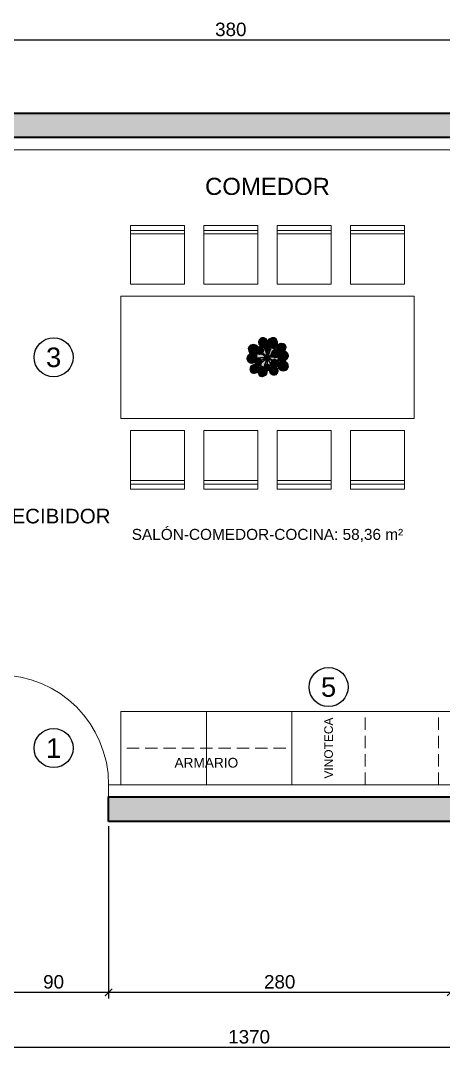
# Model space of a CAD drawing. Header units: centimetres. Extents: x -76 to 1855, y -664 to 656.
# Drawn here: x 498 to 844, y -190 to 656 of the extents above; entities that cross this region are included whole.
import ezdxf
from ezdxf.enums import TextEntityAlignment as Align

# ---------------------------------------------------------------- set-up
doc = ezdxf.new("R2010")
doc.units = ezdxf.units.CM
doc.linetypes.add('OCULTA', pattern=[15, 10, -5])
for name, color, linetype, lineweight in [('A-CARPINTERIA', 4, 'Continuous', 18), ('A-COCINA', 40, 'Continuous', 13), ('A-COTAS', 3, 'Continuous', 13), ('A-MEJORAS', 1, 'Continuous', 25), ('A-MOBILIARIO', 40, 'Continuous', 13), ('A-MURO-BLOQUE', 2, 'Continuous', 35), ('A-MURO-TRASDOSADO', 8, 'Continuous', 18), ('A-TEXTO', 7, 'Continuous', 18)]:
    doc.layers.add(name, color=color, linetype=linetype, lineweight=lineweight)
doc.layers.add('A-POCHE', color=252, linetype='Continuous')
for name, color, linetype, lineweight, true_color in [('VEG-HOJAS', 117, 'Continuous', 18, 0x2e5e38), ('VEG-MACETA', 25, 'Continuous', 25, 0x745440), ('VEG-NERVIOS', 115, 'Continuous', 9, 0x528c5c)]:
    doc.layers.add(name, color=color, linetype=linetype, lineweight=lineweight, true_color=true_color)
doc.layers.add('VEG-RELLENO', color=253, linetype='Continuous', true_color=0x96c896)
doc.styles.add('A-TEXTO', font='arial.ttf')
doc.dimstyles.new('COTAS', dxfattribs={"dimtxt": 11, "dimasz": 6, "dimexe": 5, "dimexo": 4, "dimgap": 3, "dimtad": 1, "dimdec": 0, "dimtxsty": 'A-TEXTO', "dimblk": 'ARCHTICK', "dimcen": 2.5, "dimclrd": 3, "dimclre": 3, "dimclrt": 7, "dimazin": 3, "dimtfac": 1, "dimtmove": 0, "dimatfit": 3})

# ---------------------------------------------------------------- blocks, each defined once
blk = doc.blocks.new('VEG_Pilea_PLANTA')
at = {"layer": 'VEG-RELLENO', "true_color": 0x77a85e}
h = blk.add_hatch(color=73, dxfattribs=at)
h.dxf.hatch_style = 1
h.paths.add_polyline_path([(-14.33, 3.41), (-14.81, 3.98), (-15.19, 4.62), (-15.45, 5.31), (-15.66, 6.44), (-15.66, 7.21), (-15.54, 7.97), (-15.26, 8.66), (-14.82, 9.25), (-14.23, 9.74), (-13.21, 10.29), (-12.13, 10.61), (-11.39, 10.68), (-10.29, 10.55), (-9.59, 10.3), (-8.95, 9.93), (-8.37, 9.46), (-7.9, 8.9), (-7.68, 8.56), (-8.4, 8.21), (-8.83, 7.84), (-9, 7.62), (-9.35, 6.84), (-9.47, 6.27), (-9.5, 5.69), (-9.41, 4.84), (-9.23, 4.31), (-8.96, 3.82), (-8.52, 3.28), (-9.2, 2.78), (-9.87, 2.46), (-10.27, 2.34), (-10.92, 2.73), (-11.92, 3.06), (-12.98, 3.12), (-13.8, 2.97)])
h.paths.add_polyline_path([(-10.5, 5.84), (-10.45, 5.65), (-10.28, 5.56), (-10.09, 5.61), (-9.99, 5.78), (-10.04, 5.97), (-10.21, 6.06), (-10.4, 6.01)], flags=0)
at = {"layer": 'VEG-RELLENO', "true_color": 0xe9e7e3}
h = blk.add_hatch(color=7, dxfattribs=at)
h.dxf.hatch_style = 1
h.paths.add_polyline_path([(10.38, -2.6), (9.83, -4.22), (9.34, -4.86), (9.02, -4.68), (8.98, -4.18), (8.81, -3.54), (9.18, -2.46), (9.34, -1.74), (9.8, -2.19)])
h.paths.add_polyline_path([(8.72, -6.19), (8.89, -5.78), (9, -5.24), (9.1, -5.29), (8.82, -6.05)])
h.paths.add_polyline_path([(8.3, -6.74), (7.16, -7.94), (6.38, -7.54), (6.96, -7.43), (7.47, -7.26), (7.95, -7.01)])
h.paths.add_polyline_path([(1.5, -10.59), (1.15, -10.63), (1.53, -10.35)])
h.paths.add_polyline_path([(-6.09, -8.79), (-7.46, -7.67), (-7.72, -7.28), (-7, -6.62), (-6.84, -6.59), (-5.78, -7.54), (-4.7, -8.25), (-5.42, -8.45)])
h.paths.add_polyline_path([(-8.49, -6.52), (-8.19, -6.6), (-7.79, -6.66), (-8.06, -6.9)])
h.paths.add_polyline_path([(-6.1, 8.79), (-5.57, 9.13), (-4.79, 8.75), (-4.06, 8.59), (-4.59, 8.31), (-5.36, 8.66)])
h.paths.add_polyline_path([(-0.17, 10.69), (0.26, 10.69), (0.31, 10.54), (-0.28, 10.48)])
h.paths.add_polyline_path([(6.46, 8.53), (7.73, 7.4), (7.91, 6.58), (8.22, 5.92), (8, 5.77), (7.33, 6.04), (6.26, 7.14), (5.17, 7.97), (5.98, 8.25)])
h.paths.add_polyline_path([(9.73, 4.44), (9.54, 4.26), (9.22, 4.81), (9.69, 4.52)])
h.paths.add_polyline_path([(-9.05, 2.88), (-9.18, 2.46), (-9.39, 1.43), (-9.77, 1.9), (-10.27, 2.34), (-9.53, 2.61)])
at = {"layer": 'VEG-RELLENO', "true_color": 0x8abe70}
h = blk.add_hatch(color=63, dxfattribs=at)
h.dxf.hatch_style = 1
h.paths.add_polyline_path([(-8.4, 8.21), (-7.89, 8.48), (-7.33, 8.67), (-6.48, 8.79), (-5.91, 8.77), (-5.1, 8.57), (-4.6, 8.32), (-4.15, 7.98), (-3.76, 7.58), (-3.46, 7.11), (-3.16, 6.33), (-3.08, 5.77), (-3.09, 5.21), (-3.3, 4.4), (-3.55, 3.9), (-3.88, 3.45), (-4.29, 3.07), (-5.01, 2.64), (-5.54, 2.46), (-6.09, 2.38), (-6.65, 2.39), (-7.47, 2.6), (-7.97, 2.85), (-8.41, 3.18), (-8.8, 3.59), (-9.11, 4.06), (-9.33, 4.57), (-9.46, 5.12), (-9.5, 5.97), (-9.35, 6.84), (-9.14, 7.38), (-8.83, 7.84)])
h.paths.add_polyline_path([(-5.74, 5.01), (-5.74, 4.86), (-5.62, 4.76), (-5.48, 4.77), (-5.38, 4.88), (-5.39, 5.03), (-5.5, 5.12), (-5.65, 5.12)], flags=0)
at = {"layer": 'VEG-RELLENO', "true_color": 0xf8f6f2}
h = blk.add_hatch(color=7, dxfattribs=at)
h.dxf.hatch_style = 1
h.paths.add_polyline_path([(9.34, -1.74), (9.18, -2.46), (8.81, -3.54), (8.53, -2.96), (8.29, -2.64), (8.53, -1.7), (8.66, -0.74), (9.03, -1.36)])
h.paths.add_polyline_path([(-4.75, -8.23), (-5.78, -7.54), (-6.84, -6.59), (-6.04, -6.26), (-4.83, -7.23), (-3.85, -7.8), (-3.01, -8.16), (-3.07, -8.32), (-3.8, -8.2)])
h.paths.add_polyline_path([(-9.39, 1.43), (-9.05, 2.88), (-8.52, 3.28), (-8.17, 2.99), (-8.4, 2.25), (-8.63, 1.14), (-8.69, -0.21), (-8.98, 0.74)])
h.paths.add_polyline_path([(-4.59, 8.31), (-4.06, 8.59), (-3.49, 8.55), (-2.76, 8.64), (-2.66, 8.28), (-3.92, 7.76)])
h.paths.add_polyline_path([(5.17, 7.97), (6.26, 7.14), (7.33, 6.04), (6.64, 6.18), (6.12, 6.18), (5.3, 6.9), (4.83, 7.23), (3.68, 7.88), (4.6, 7.86)])
at = {"layer": 'VEG-RELLENO', "true_color": 0x7bad61}
h = blk.add_hatch(color=73, dxfattribs=at)
h.dxf.hatch_style = 1
h.paths.add_polyline_path([(-2.84, 8.62), (-3.49, 8.55), (-4.15, 8.6), (-5.09, 8.87), (-5.67, 9.19), (-6.18, 9.6), (-6.62, 10.1), (-6.96, 10.66), (-7.19, 11.28), (-7.32, 11.92), (-7.33, 12.58), (-7.23, 13.23), (-6.88, 14.16), (-6.31, 15), (-5.83, 15.5), (-5.29, 15.91), (-4.68, 16.17), (-4.03, 16.27), (-3.35, 16.22), (-2.68, 16.05), (-1.75, 15.64), (-0.95, 15.05), (-0.52, 14.55), (-0.18, 13.99), (0.06, 13.38), (0.19, 12.73), (0.2, 12.07), (0.1, 11.42), (-0.26, 10.5), (-0.91, 10.22), (-1.52, 9.8), (-2.01, 9.27), (-2.3, 8.77)])
h.paths.add_polyline_path([(-3.39, 11.42), (-3.48, 11.26), (-3.43, 11.1), (-3.28, 11.01), (-3.11, 11.06), (-3.03, 11.21), (-3.07, 11.38), (-3.23, 11.46)], flags=0)
at = {"layer": 'VEG-RELLENO', "true_color": 0x78965e}
h = blk.add_hatch(color=73, dxfattribs=at)
h.dxf.hatch_style = 1
h.paths.add_polyline_path([(-3.23, 11.46), (-3.07, 11.38), (-3.03, 11.21), (-3.11, 11.06), (-3.28, 11.01), (-3.43, 11.1), (-3.48, 11.26), (-3.39, 11.42)])
at = {"layer": 'VEG-RELLENO', "true_color": 0x96bc76}
h = blk.add_hatch(color=63, dxfattribs=at)
h.dxf.hatch_style = 1
h.paths.add_polyline_path([(-0.21, 1.63), (-0.22, 1.21), (-0.64, 1.32), (-2.01, 6.04), (-1.62, 5.61), (-1.29, 5.37)])
h.paths.add_polyline_path([(-2.76, 8.64), (-2.3, 8.77), (-2.43, 8.42), (-2.53, 7.86)])
at = {"layer": 'VEG-RELLENO', "true_color": 0x8dbf73}
h = blk.add_hatch(color=63, dxfattribs=at)
h.dxf.hatch_style = 1
h.paths.add_polyline_path([(0.72, 10.47), (1.18, 10.29), (1.6, 10.03), (2.15, 9.54), (2.45, 9.17), (2.76, 8.53), (2.87, 8.07), (2.9, 7.59), (2.85, 7.12), (2.72, 6.66), (2.51, 6.24), (2.06, 5.68), (1.69, 5.39), (1.27, 5.16), (0.82, 5.01), (0.12, 4.93), (-0.36, 4.99), (-0.81, 5.12), (-1.43, 5.46), (-1.79, 5.78), (-2.09, 6.15), (-2.32, 6.56), (-2.51, 7.25), (-2.54, 7.72), (-2.49, 8.19), (-2.36, 8.65), (-2.15, 9.07), (-1.86, 9.46), (-1.33, 9.95), (-0.69, 10.33), (-0.23, 10.49), (0.25, 10.54)])
h.paths.add_polyline_path([(0.1, 6.99), (0.01, 6.91), (0.01, 6.78), (0.1, 6.69), (0.22, 6.69), (0.31, 6.77), (0.31, 6.9), (0.23, 6.99)], flags=0)
at = {"layer": 'VEG-RELLENO', "true_color": 0x78a95f}
h = blk.add_hatch(color=73, dxfattribs=at)
h.dxf.hatch_style = 1
h.paths.add_polyline_path([(0.28, 13.34), (0.58, 14), (0.98, 14.6), (1.48, 15.11), (2.39, 15.72), (3.44, 16.11), (4.18, 16.25), (4.92, 16.27), (5.63, 16.12), (6.28, 15.79), (6.85, 15.32), (7.34, 14.74), (7.91, 13.79), (8.25, 12.75), (8.32, 12.03), (8.27, 11.31), (8.09, 10.62), (7.79, 9.96), (7.39, 9.36), (6.6, 8.62), (5.98, 8.25), (5.31, 8), (4.6, 7.86), (3.88, 7.85), (2.88, 8.06), (2.76, 8.53), (2.57, 8.96), (2.31, 9.36), (1.98, 9.72), (1.18, 10.29), (0.72, 10.47), (0.31, 10.54), (0.09, 11.4), (0.2, 12.07), (0.16, 12.92)])
h.paths.add_polyline_path([(3.76, 11.06), (3.59, 10.97), (3.53, 10.79), (3.61, 10.62), (3.79, 10.56), (3.96, 10.64), (4.02, 10.82), (3.94, 10.99)], flags=0)
at = {"layer": 'VEG-RELLENO', "true_color": 0x78965e}
h = blk.add_hatch(color=73, dxfattribs=at)
h.dxf.hatch_style = 1
h.paths.add_polyline_path([(3.94, 10.99), (4.02, 10.82), (3.96, 10.64), (3.79, 10.56), (3.61, 10.62), (3.53, 10.79), (3.59, 10.97), (3.76, 11.06)])
at = {"layer": 'VEG-RELLENO', "true_color": 0x76a65d}
h = blk.add_hatch(color=73, dxfattribs=at)
h.dxf.hatch_style = 1
h.paths.add_polyline_path([(8.58, 5.41), (8.03, 6.28), (7.75, 7.21), (7.7, 7.86), (7.76, 8.51), (8.07, 9.43), (8.4, 9.99), (8.82, 10.49), (9.33, 10.9), (9.89, 11.22), (10.51, 11.44), (11.15, 11.54), (12.13, 11.5), (13.1, 11.22), (13.72, 10.93), (14.27, 10.54), (14.7, 10.05), (15, 9.47), (15.16, 8.82), (15.21, 8.14), (15.17, 7.46), (15.04, 6.81), (14.8, 6.2), (14.47, 5.64), (14.12, 5.23), (13.7, 5.36), (12.95, 5.49), (11.81, 5.44), (10.73, 5.09), (9.77, 4.48), (9.22, 4.81)])
h.paths.add_polyline_path([(10.63, 7.37), (10.46, 7.4), (10.32, 7.31), (10.29, 7.14), (10.39, 7), (10.56, 6.97), (10.7, 7.06), (10.73, 7.23)], flags=0)
at = {"layer": 'VEG-RELLENO', "true_color": 0x78a95e}
h = blk.add_hatch(color=73, dxfattribs=at)
h.dxf.hatch_style = 1
h.paths.add_polyline_path([(-11.02, -4.62), (-11.69, -4.86), (-12.39, -4.97), (-13.09, -4.96), (-14.12, -4.71), (-14.76, -4.41), (-15.61, -3.75), (-16.32, -2.91), (-16.69, -2.27), (-16.92, -1.59), (-16.97, -0.88), (-16.84, -0.17), (-16.57, 0.51), (-15.99, 1.45), (-15.51, 1.98), (-14.96, 2.43), (-14.34, 2.78), (-13.68, 3.01), (-12.98, 3.12), (-12.27, 3.11), (-11.24, 2.87), (-10.31, 2.36), (-9.77, 1.9), (-9.33, 1.35), (-8.98, 0.74), (-8.68, -0.28), (-8.64, -1.11), (-9.04, -1.32), (-9.45, -1.62), (-9.94, -2.19), (-10.19, -2.64), (-10.35, -3.12), (-10.46, -3.64), (-10.48, -4.32)])
h.paths.add_polyline_path([(-11.69, -0.94), (-11.55, -1.07), (-11.36, -1.05), (-11.24, -0.91), (-11.25, -0.73), (-11.39, -0.6), (-11.58, -0.62), (-11.7, -0.76)], flags=0)
at = {"layer": 'VEG-RELLENO', "true_color": 0x78965e}
h = blk.add_hatch(color=73, dxfattribs=at)
h.dxf.hatch_style = 1
h.paths.add_polyline_path([(-10.4, 6.01), (-10.21, 6.06), (-10.04, 5.97), (-9.99, 5.78), (-10.09, 5.61), (-10.28, 5.56), (-10.45, 5.65), (-10.5, 5.84)])
at = {"layer": 'VEG-RELLENO', "true_color": 0x7a5e4a}
h = blk.add_hatch(color=35, dxfattribs=at)
h.dxf.hatch_style = 1
h.paths.add_polyline_path([(8.63, -1.14), (8.29, -2.64), (7.83, -2.2), (7.39, -1.92), (6.9, -1.73), (6.4, -1.62), (5.88, -1.6), (5.36, -1.67), (4.87, -1.83), (4.35, -2.11), (0.89, -0.17), (4.53, 0.16), (4.93, -0.06), (5.46, -0.26), (6.03, -0.36), (6.6, -0.37), (7.44, -0.19), (7.96, 0.05), (8.32, 0.29), (8.66, -0.74)])
h.paths.add_polyline_path([(4.77, -7.28), (3.8, -7.55), (0.79, -1.1), (0.84, -0.95), (3.5, -2.98), (3.26, -3.45), (3.11, -3.94), (3.04, -4.46), (3.11, -5.23), (3.38, -5.96), (3.66, -6.4), (4.22, -6.95)])
h.paths.add_polyline_path([(2.55, -8.31), (2.52, -7.79), (2.41, -7.33), (2.21, -6.9), (1.95, -6.5), (1.62, -6.16), (1.24, -5.88), (0.81, -5.67), (0.13, -5.5), (0.21, -1.89), (0.48, -1.62), (3.35, -7.76)])
h.paths.add_polyline_path([(-3.01, -8.16), (-3.85, -7.8), (-4.83, -7.23), (-6.04, -6.26), (-5.6, -5.94), (-5.25, -5.58), (-4.98, -5.15), (-4.75, -4.61), (-1.86, -2), (-1.44, -2.18), (-1.02, -2.25)])
h.paths.add_polyline_path([(-8.63, -1.11), (-8.63, -0.88), (-2.72, -0.45), (-2.68, -1.07), (-5.06, -2.26), (-5.36, -1.86), (-5.73, -1.51), (-6.15, -1.23), (-6.62, -1.03), (-7.11, -0.92), (-7.61, -0.89), (-8.11, -0.95)])
h.paths.add_polyline_path([(-8.7, 0), (-8.63, 1.14), (-8.53, 1.7), (-8.17, 2.99), (-7.47, 2.6), (-6.65, 2.39), (-5.81, 2.41), (-5.09, 2.6), (-2.08, 0.89), (-2.4, 0.51), (-2.61, 0.06), (-8.67, -0.38)])
h.paths.add_polyline_path([(-3.92, 7.76), (-2.66, 8.28), (-2.53, 7.86), (-2.47, 7.01), (-2.32, 6.56), (-2.01, 6.04), (-0.64, 1.32), (-1.12, 1.33), (-3.72, 3.64), (-3.41, 4.14), (-3.2, 4.66), (-3.09, 5.21), (-3.08, 5.77), (-3.23, 6.59), (-3.46, 7.11)])
h.paths.add_polyline_path([(3.85, 7.8), (4.83, 7.23), (5.3, 6.9), (6.12, 6.18), (5.5, 6.09), (4.96, 5.89), (4.47, 5.61), (4.02, 5.24), (3.5, 4.57), (3.25, 4.05), (3.06, 3.21), (3.09, 2.41), (0.52, 0.66), (2.37, 6.04), (2.72, 6.66), (2.85, 7.12), (2.9, 7.55), (3.06, 8)])
h.paths.add_polyline_path([(-2.28, -1.71), (-4.63, -3.83), (-4.69, -3.2), (-4.84, -2.71), (-2.46, -1.52)])
h.paths.add_polyline_path([(3.21, 1.89), (3.25, 1.77), (2.57, 1.46)])
h.paths.add_polyline_path([(-4.56, 2.87), (-4.06, 3.27), (-1.93, 1.38)])
h.paths.add_polyline_path([(0.29, 1.58), (0.37, 4.94), (1.05, 5.07), (1.6, 5.33)])
h.paths.add_polyline_path([(3.46, 1.31), (3.98, 0.62), (1.43, 0.38)])
h.paths.add_polyline_path([(-1.29, 5.37), (-0.81, 5.12), (-0.13, 4.95), (-0.21, 1.63)])
h.paths.add_polyline_path([(2.87, -1.86), (3.93, -2.45), (3.81, -2.58)])
h.paths.add_polyline_path([(-0.37, -5.49), (-1.05, -5.63), (-1.76, -5.99), (-0.48, -2.21), (-0.3, -2.16)])
at = {"layer": 'VEG-RELLENO', "true_color": 0x96bc76}
h = blk.add_hatch(color=63, dxfattribs=at)
h.dxf.hatch_style = 1
h.paths.add_polyline_path([(-2.61, 0.06), (-2.72, -0.45), (-8.63, -0.88), (-8.67, -0.38)])
at = {"layer": 'VEG-RELLENO', "true_color": 0x78965e}
h = blk.add_hatch(color=73, dxfattribs=at)
h.dxf.hatch_style = 1
h.paths.add_polyline_path([(-5.65, 5.12), (-5.5, 5.12), (-5.39, 5.03), (-5.38, 4.88), (-5.48, 4.77), (-5.62, 4.76), (-5.74, 4.86), (-5.74, 5.01)])
at = {"layer": 'VEG-RELLENO', "true_color": 0x96bc76}
h = blk.add_hatch(color=63, dxfattribs=at)
h.dxf.hatch_style = 1
h.paths.add_polyline_path([(-1.93, 1.38), (-1.68, 1.16), (-2.08, 0.89), (-5.09, 2.6), (-4.56, 2.87)])
h = blk.add_hatch(color=63, dxfattribs=at)
h.dxf.hatch_style = 1
h.paths.add_polyline_path([(-1.12, 1.33), (-1.68, 1.16), (-4.06, 3.27), (-3.72, 3.64)])
at = {"layer": 'VEG-RELLENO', "true_color": 0x98c580}
h = blk.add_hatch(color=253, dxfattribs=at)
h.dxf.hatch_style = 1
h.paths.add_polyline_path([(-2.65, -1.19), (-2.73, -0.55), (-2.55, 0.23), (-2.31, 0.64), (-2.1, 0.87), (-1.57, 1.2), (-0.96, 1.34), (-0.65, 1.32), (-0.2, 1.2), (0.08, 1.06), (0.44, 0.75), (0.78, 0.23), (0.91, -0.39), (0.9, -0.7), (0.77, -1.15), (0.54, -1.56), (0.33, -1.79), (-0.2, -2.12), (-0.81, -2.26), (-1.13, -2.24), (-1.59, -2.13), (-2.03, -1.91), (-2.29, -1.71), (-2.5, -1.47)])
h.paths.add_polyline_path([(-0.48, -0.29), (-0.33, -0.28), (-0.34, -0.13), (-0.49, -0.14)], flags=0)
at = {"layer": 'VEG-RELLENO', "true_color": 0x96bc76}
h = blk.add_hatch(color=63, dxfattribs=at)
h.dxf.hatch_style = 1
h.paths.add_polyline_path([(0.27, 0.91), (-0.22, 1.21), (-0.13, 4.95), (0.37, 4.94)])
at = {"layer": 'VEG-RELLENO', "true_color": 0x78965e}
h = blk.add_hatch(color=73, dxfattribs=at)
h.dxf.hatch_style = 1
h.paths.add_polyline_path([(0.23, 6.99), (0.31, 6.9), (0.31, 6.77), (0.22, 6.69), (0.1, 6.69), (0.01, 6.78), (0.01, 6.91), (0.1, 6.99)])
at = {"layer": 'VEG-RELLENO', "true_color": 0x96bc76}
h = blk.add_hatch(color=63, dxfattribs=at)
h.dxf.hatch_style = 1
h.paths.add_polyline_path([(2.9, 7.55), (2.9, 7.83), (2.88, 8.06), (3.06, 8)])
h.paths.add_polyline_path([(0.5, 0.68), (0.27, 0.91), (0.29, 1.58), (1.6, 5.33), (2.06, 5.68), (2.37, 6.04)])
h = blk.add_hatch(color=63, dxfattribs=at)
h.dxf.hatch_style = 1
h.paths.add_polyline_path([(8.5, 5.51), (8.28, 5.61), (8, 5.77), (8.22, 5.92)])
h.paths.add_polyline_path([(2.57, 1.46), (0.6, 0.55), (0.52, 0.66), (3.09, 2.41), (3.21, 1.89)])
h = blk.add_hatch(color=63, dxfattribs=at)
h.dxf.hatch_style = 1
h.paths.add_polyline_path([(0.82, 0.1), (0.6, 0.55), (3.25, 1.77), (3.46, 1.31)])
h = blk.add_hatch(color=63, dxfattribs=at)
h.dxf.hatch_style = 1
h.paths.add_polyline_path([(0.89, -0.17), (0.82, 0.1), (1.43, 0.38), (3.98, 0.62), (4.53, 0.16)])
at = {"layer": 'VEG-RELLENO', "true_color": 0x87bc6c}
h = blk.add_hatch(color=63, dxfattribs=at)
h.dxf.hatch_style = 1
h.paths.add_polyline_path([(9.67, 3.81), (9.71, 3.22), (9.65, 2.62), (9.42, 1.77), (9.17, 1.25), (8.64, 0.57), (8.2, 0.2), (7.7, -0.08), (7.17, -0.27), (6.6, -0.37), (6.03, -0.36), (5.46, -0.26), (4.67, 0.07), (4.21, 0.4), (3.63, 1.04), (3.35, 1.54), (3.16, 2.08), (3.06, 2.64), (3.1, 3.5), (3.25, 4.05), (3.5, 4.57), (3.83, 5.03), (4.47, 5.61), (4.96, 5.89), (5.5, 6.09), (6.07, 6.18), (6.64, 6.18), (7.21, 6.08), (8.02, 5.76), (8.77, 5.26), (9.19, 4.85), (9.5, 4.36)])
h.paths.add_polyline_path([(5.57, 2.64), (5.43, 2.69), (5.29, 2.63), (5.24, 2.49), (5.3, 2.35), (5.45, 2.3), (5.58, 2.36), (5.64, 2.5)], flags=0)
at = {"layer": 'VEG-RELLENO', "true_color": 0x78965e}
h = blk.add_hatch(color=73, dxfattribs=at)
h.dxf.hatch_style = 1
h.paths.add_polyline_path([(5.64, 2.5), (5.58, 2.36), (5.45, 2.3), (5.3, 2.35), (5.24, 2.49), (5.29, 2.63), (5.43, 2.69), (5.57, 2.64)])
at = {"layer": 'VEG-RELLENO', "true_color": 0x79aa5f}
h = blk.add_hatch(color=73, dxfattribs=at)
h.dxf.hatch_style = 1
h.paths.add_polyline_path([(10.07, 4.71), (11.08, 5.24), (11.81, 5.44), (12.57, 5.51), (13.32, 5.44), (14.06, 5.25), (15.07, 4.73), (15.68, 4.25), (16.45, 3.36), (16.86, 2.68), (17.12, 1.95), (17.19, 1.19), (17.07, 0.43), (16.79, -0.31), (16.19, -1.33), (15.68, -1.91), (15.1, -2.4), (14.44, -2.79), (13.79, -3.03), (12.76, -2.92), (12.04, -3), (11.65, -3.1), (10.76, -2.8), (10.1, -2.42), (9.52, -1.94), (9.03, -1.36), (8.65, -0.7), (8.32, 0.29), (8.64, 0.57), (9.01, 1.01), (9.42, 1.77), (9.65, 2.62), (9.71, 3.22), (9.67, 3.81), (9.54, 4.26)])
h.paths.add_polyline_path([(11.52, 1.16), (11.36, 1.28), (11.16, 1.27), (11.04, 1.11), (11.05, 0.91), (11.21, 0.78), (11.41, 0.8), (11.53, 0.96)], flags=0)
at = {"layer": 'VEG-RELLENO', "true_color": 0x78965e}
h = blk.add_hatch(color=73, dxfattribs=at)
h.dxf.hatch_style = 1
h.paths.add_polyline_path([(10.73, 7.23), (10.7, 7.06), (10.56, 6.97), (10.39, 7), (10.29, 7.14), (10.32, 7.31), (10.46, 7.4), (10.63, 7.37)])
h = blk.add_hatch(color=73, dxfattribs=at)
h.dxf.hatch_style = 1
h.paths.add_polyline_path([(11.53, 0.96), (11.41, 0.8), (11.21, 0.78), (11.05, 0.91), (11.04, 1.11), (11.16, 1.27), (11.36, 1.28), (11.52, 1.16)])
at = {"layer": 'VEG-RELLENO', "true_color": 0x75a55c}
h = blk.add_hatch(color=73, dxfattribs=at)
h.dxf.hatch_style = 1
h.paths.add_polyline_path([(-8.16, -12.29), (-8.68, -12.67), (-9.25, -12.97), (-9.86, -13.15), (-10.83, -13.23), (-11.81, -13.09), (-12.45, -12.88), (-13.04, -12.58), (-13.53, -12.16), (-13.9, -11.62), (-14.14, -11.01), (-14.28, -10.35), (-14.31, -9.36), (-14.13, -8.4), (-13.88, -7.81), (-13.53, -7.27), (-13.09, -6.8), (-12.3, -6.26), (-11.7, -6.02), (-11.07, -5.89), (-10.43, -5.86), (-9.79, -5.95), (-9.4, -6.07), (-8.58, -6.48), (-7.88, -7.08), (-7.5, -7.6), (-7.21, -8.17), (-7.02, -8.78), (-6.94, -9.55), (-7.37, -10.17), (-7.63, -10.77), (-7.79, -11.41), (-7.83, -11.94)])
h.paths.add_polyline_path([(-9.9, -9.01), (-9.73, -9.02), (-9.6, -8.9), (-9.59, -8.73), (-9.71, -8.61), (-9.88, -8.6), (-10, -8.71), (-10.01, -8.88)], flags=0)
at = {"layer": 'VEG-RELLENO', "true_color": 0x78965e}
h = blk.add_hatch(color=73, dxfattribs=at)
h.dxf.hatch_style = 1
h.paths.add_polyline_path([(-11.7, -0.76), (-11.58, -0.62), (-11.39, -0.6), (-11.25, -0.73), (-11.24, -0.91), (-11.36, -1.05), (-11.55, -1.07), (-11.69, -0.94)])
at = {"layer": 'VEG-RELLENO', "true_color": 0x88bc6d}
h = blk.add_hatch(color=63, dxfattribs=at)
h.dxf.hatch_style = 1
h.paths.add_polyline_path([(-10.43, -4.68), (-10.49, -4.16), (-10.46, -3.64), (-10.28, -2.88), (-10.07, -2.41), (-9.63, -1.8), (-9.25, -1.46), (-8.82, -1.2), (-8.36, -1.01), (-7.86, -0.91), (-7.36, -0.89), (-6.62, -1.03), (-6.15, -1.23), (-5.73, -1.51), (-5.2, -2.05), (-4.94, -2.48), (-4.75, -2.95), (-4.65, -3.44), (-4.64, -3.95), (-4.71, -4.45), (-4.98, -5.15), (-5.25, -5.58), (-5.8, -6.1), (-6.23, -6.37), (-6.69, -6.55), (-7.19, -6.66), (-7.69, -6.67), (-8.19, -6.6), (-8.92, -6.34), (-9.6, -5.93), (-9.98, -5.58), (-10.27, -5.16)])
h.paths.add_polyline_path([(-6.86, -3.52), (-6.74, -3.56), (-6.62, -3.51), (-6.58, -3.38), (-6.64, -3.26), (-6.76, -3.22), (-6.88, -3.28), (-6.92, -3.4)], flags=0)
at = {"layer": 'VEG-RELLENO', "true_color": 0x96bc76}
h = blk.add_hatch(color=63, dxfattribs=at)
h.dxf.hatch_style = 1
h.paths.add_polyline_path([(-7.79, -6.66), (-7.44, -6.67), (-7, -6.62), (-7.72, -7.28), (-8.06, -6.9)])
h.paths.add_polyline_path([(-2.28, -1.71), (-1.86, -2), (-4.75, -4.61), (-4.63, -3.83)])
at = {"layer": 'VEG-RELLENO', "true_color": 0x7db062}
h = blk.add_hatch(color=73, dxfattribs=at)
h.dxf.hatch_style = 1
h.paths.add_polyline_path([(-0.27, -11.56), (-0.26, -12.22), (-0.45, -13.19), (-0.72, -13.8), (-1.08, -14.35), (-1.54, -14.83), (-2.36, -15.39), (-3.32, -15.76), (-3.99, -15.89), (-4.67, -15.92), (-5.33, -15.79), (-5.92, -15.5), (-6.45, -15.07), (-6.91, -14.55), (-7.44, -13.68), (-7.68, -13.05), (-7.81, -12.4), (-7.79, -11.41), (-7.63, -10.77), (-7.37, -10.17), (-7, -9.62), (-6.55, -9.14), (-5.72, -8.59), (-5.11, -8.35), (-4.46, -8.22), (-3.8, -8.2), (-2.89, -8.37), (-2.75, -9.09), (-2.56, -9.52), (-2.3, -9.92), (-1.97, -10.27), (-1.38, -10.72), (-0.94, -10.94), (-0.36, -11.08)])
h.paths.add_polyline_path([(-3.66, -11.13), (-3.51, -11.05), (-3.45, -10.89), (-3.53, -10.73), (-3.69, -10.68), (-3.85, -10.76), (-3.91, -10.92), (-3.83, -11.08)], flags=0)
at = {"layer": 'VEG-RELLENO', "true_color": 0x78965e}
h = blk.add_hatch(color=73, dxfattribs=at)
h.dxf.hatch_style = 1
h.paths.add_polyline_path([(-6.92, -3.4), (-6.88, -3.28), (-6.76, -3.22), (-6.64, -3.26), (-6.58, -3.38), (-6.62, -3.51), (-6.74, -3.56), (-6.86, -3.52)])
at = {"layer": 'VEG-RELLENO', "true_color": 0x96bc76}
h = blk.add_hatch(color=63, dxfattribs=at)
h.dxf.hatch_style = 1
h.paths.add_polyline_path([(-2.68, -1.07), (-2.46, -1.52), (-4.84, -2.71), (-5.06, -2.26)])
h = blk.add_hatch(color=63, dxfattribs=at)
h.dxf.hatch_style = 1
h.paths.add_polyline_path([(-2.83, -7.6), (-2.88, -7.91), (-2.89, -8.37), (-3.07, -8.32)])
h.paths.add_polyline_path([(-1.02, -2.25), (-0.48, -2.21), (-1.76, -5.99), (-2.22, -6.41), (-2.65, -7.09)])
at = {"layer": 'VEG-RELLENO', "true_color": 0x8dbf73}
h = blk.add_hatch(color=63, dxfattribs=at)
h.dxf.hatch_style = 1
h.paths.add_polyline_path([(-0.71, -11.02), (-1.16, -10.84), (-1.59, -10.58), (-2.14, -10.1), (-2.44, -9.72), (-2.75, -9.09), (-2.87, -8.62), (-2.9, -8.15), (-2.85, -7.68), (-2.71, -7.22), (-2.37, -6.6), (-2.06, -6.24), (-1.69, -5.94), (-1.27, -5.71), (-0.82, -5.56), (-0.35, -5.49), (0.36, -5.53), (1.03, -5.76), (1.44, -6.01), (1.79, -6.32), (2.09, -6.69), (2.32, -7.11), (2.52, -7.79), (2.55, -8.27), (2.5, -8.74), (2.37, -9.19), (2.16, -9.62), (1.88, -10.01), (1.34, -10.5), (0.7, -10.88), (0.24, -11.04), (-0.23, -11.1)])
h.paths.add_polyline_path([(-0.1, -7.54), (-0.01, -7.46), (0, -7.33), (-0.09, -7.24), (-0.22, -7.24), (-0.31, -7.32), (-0.31, -7.45), (-0.22, -7.54)], flags=0)
at = {"layer": 'VEG-RELLENO', "true_color": 0x96bc76}
h = blk.add_hatch(color=63, dxfattribs=at)
h.dxf.hatch_style = 1
h.paths.add_polyline_path([(-0.3, -2.16), (0.21, -1.89), (0.13, -5.5), (-0.37, -5.49)])
at = {"layer": 'VEG-RELLENO', "true_color": 0x78965e}
h = blk.add_hatch(color=73, dxfattribs=at)
h.dxf.hatch_style = 1
h.paths.add_polyline_path([(-0.22, -7.54), (-0.31, -7.45), (-0.31, -7.32), (-0.22, -7.24), (-0.09, -7.24), (0, -7.33), (-0.01, -7.46), (-0.1, -7.54)])
at = {"layer": 'VEG-RELLENO', "true_color": 0x96bc76}
h = blk.add_hatch(color=63, dxfattribs=at)
h.dxf.hatch_style = 1
h.paths.add_polyline_path([(0.48, -1.62), (0.79, -1.1), (3.8, -7.55), (3.35, -7.76)])
h = blk.add_hatch(color=63, dxfattribs=at)
h.dxf.hatch_style = 1
h.paths.add_polyline_path([(0.84, -0.95), (0.91, -0.38), (3.81, -2.58), (3.5, -2.98)])
h = blk.add_hatch(color=63, dxfattribs=at)
h.dxf.hatch_style = 1
h.paths.add_polyline_path([(9, -5.24), (9.02, -4.98), (9.02, -4.68), (9.34, -4.86), (9.1, -5.29)])
h.paths.add_polyline_path([(2.87, -1.86), (0.91, -0.38), (0.89, -0.21), (4.35, -2.11), (3.93, -2.45)])
at = {"layer": 'VEG-RELLENO', "true_color": 0x7aac60}
h = blk.add_hatch(color=73, dxfattribs=at)
h.dxf.hatch_style = 1
h.paths.add_polyline_path([(6.91, -7.78), (7.43, -8.15), (8.06, -8.84), (8.38, -9.39), (8.6, -9.98), (8.71, -10.6), (8.67, -11.55), (8.51, -12.16), (8.09, -13.05), (7.72, -13.59), (7.26, -14.05), (6.73, -14.39), (6.12, -14.58), (5.47, -14.63), (4.82, -14.58), (3.87, -14.33), (3.3, -14.05), (2.55, -13.48), (1.97, -12.73), (1.7, -12.16), (1.5, -11.24), (1.53, -10.35), (2.03, -9.82), (2.27, -9.41), (2.44, -8.97), (2.54, -8.36), (3.03, -7.96), (3.57, -7.64), (4.16, -7.43), (4.78, -7.32), (5.65, -7.53), (6.38, -7.54)])
h.paths.add_polyline_path([(4.8, -10.08), (4.86, -9.93), (4.79, -9.78), (4.63, -9.72), (4.48, -9.79), (4.43, -9.95), (4.5, -10.1), (4.65, -10.15)], flags=0)
at = {"layer": 'VEG-RELLENO', "true_color": 0x8fc075}
h = blk.add_hatch(color=63, dxfattribs=at)
h.dxf.hatch_style = 1
h.paths.add_polyline_path([(8.17, -6.86), (7.72, -7.14), (7.21, -7.35), (6.43, -7.53), (5.91, -7.55), (5.14, -7.42), (4.66, -7.23), (4.22, -6.95), (3.83, -6.6), (3.51, -6.19), (3.27, -5.73), (3.07, -4.98), (3.04, -4.46), (3.11, -3.94), (3.37, -3.21), (3.65, -2.77), (4, -2.39), (4.41, -2.07), (4.87, -1.83), (5.36, -1.67), (6.14, -1.59), (6.9, -1.73), (7.39, -1.92), (7.83, -2.2), (8.21, -2.55), (8.53, -2.96), (8.77, -3.42), (8.93, -3.92), (9.02, -4.71), (8.95, -5.52), (8.8, -6.03), (8.54, -6.49)])
h.paths.add_polyline_path([(5.48, -4.08), (5.46, -3.94), (5.35, -3.86), (5.22, -3.88), (5.14, -3.99), (5.15, -4.12), (5.26, -4.21), (5.4, -4.19)], flags=0)
at = {"layer": 'VEG-RELLENO', "true_color": 0x78965e}
h = blk.add_hatch(color=73, dxfattribs=at)
h.dxf.hatch_style = 1
h.paths.add_polyline_path([(5.4, -4.19), (5.26, -4.21), (5.15, -4.12), (5.14, -3.99), (5.22, -3.88), (5.35, -3.86), (5.46, -3.94), (5.48, -4.08)])
at = {"layer": 'VEG-RELLENO', "true_color": 0x7bad61}
h = blk.add_hatch(color=73, dxfattribs=at)
h.dxf.hatch_style = 1
h.paths.add_polyline_path([(16.27, -9.78), (15.71, -10.27), (15.06, -10.66), (14.01, -11.07), (13.29, -11.2), (12.21, -11.18), (11.51, -11.01), (10.84, -10.71), (10.24, -10.31), (9.72, -9.81), (9.12, -8.91), (8.86, -8.23), (8.72, -7.52), (8.74, -6.44), (8.91, -5.73), (9.21, -5.07), (9.61, -4.47), (10.11, -3.95), (11.01, -3.34), (11.69, -3.08), (12.4, -2.94), (13.48, -2.97), (14.19, -3.14), (14.85, -3.43), (15.45, -3.84), (15.97, -4.34), (16.4, -4.92), (16.73, -5.58), (17.01, -6.65), (17.08, -7.78), (16.97, -8.52), (16.7, -9.2)])
h.paths.add_polyline_path([(12, -6.5), (11.95, -6.32), (11.78, -6.22), (11.6, -6.28), (11.51, -6.45), (11.56, -6.63), (11.73, -6.72), (11.91, -6.67)], flags=0)
at = {"layer": 'VEG-RELLENO', "true_color": 0x78965e}
h = blk.add_hatch(color=73, dxfattribs=at)
h.dxf.hatch_style = 1
h.paths.add_polyline_path([(11.91, -6.67), (11.73, -6.72), (11.56, -6.63), (11.51, -6.45), (11.6, -6.28), (11.78, -6.22), (11.95, -6.32), (12, -6.5)])
h = blk.add_hatch(color=73, dxfattribs=at)
h.dxf.hatch_style = 1
h.paths.add_polyline_path([(-10.01, -8.88), (-10, -8.71), (-9.88, -8.6), (-9.71, -8.61), (-9.59, -8.73), (-9.6, -8.9), (-9.73, -9.02), (-9.9, -9.01)])
h = blk.add_hatch(color=73, dxfattribs=at)
h.dxf.hatch_style = 1
h.paths.add_polyline_path([(-3.83, -11.08), (-3.91, -10.92), (-3.85, -10.76), (-3.69, -10.68), (-3.53, -10.73), (-3.45, -10.89), (-3.51, -11.05), (-3.66, -11.13)])
h = blk.add_hatch(color=73, dxfattribs=at)
h.dxf.hatch_style = 1
h.paths.add_polyline_path([(4.65, -10.15), (4.5, -10.1), (4.43, -9.95), (4.48, -9.79), (4.63, -9.72), (4.79, -9.78), (4.86, -9.93), (4.8, -10.08)])
at = {"layer": 'VEG-HOJAS'}
for points in [[(-7.68, 8.56), (-8.12, 9.19), (-8.95, 9.93), (-9.59, 10.3), (-10.65, 10.62), (-11.39, 10.68), (-12.49, 10.53), (-13.56, 10.13), (-14.54, 9.51), (-15.06, 8.97), (-15.26, 8.66), (-15.54, 7.97), (-15.66, 7.21), (-15.61, 6.06), (-15.33, 4.96), (-15.01, 4.29), (-14.58, 3.69), (-13.8, 2.97)], [(-0.28, 10.48), (0.1, 11.42), (0.2, 12.07), (0.19, 12.73), (0.06, 13.38), (-0.18, 13.99), (-0.52, 14.55), (-0.95, 15.05), (-1.46, 15.47), (-2.04, 15.8), (-3.01, 16.15), (-3.69, 16.26), (-4.36, 16.24), (-4.68, 16.17), (-5.29, 15.91), (-5.83, 15.5), (-6.31, 15), (-6.71, 14.45), (-7.02, 13.86), (-7.23, 13.23), (-7.33, 12.58), (-7.32, 11.92), (-7.19, 11.28), (-6.96, 10.66), (-6.62, 10.1), (-6.18, 9.6), (-5.67, 9.19), (-5.09, 8.87), (-4.47, 8.66), (-3.82, 8.56), (-3.16, 8.57), (-2.3, 8.77)], [(-2.53, 7.86), (-2.76, 8.64)], [(0.09, 11.4), (0.31, 10.54)], [(2.88, 8.06), (3.52, 7.9), (4.24, 7.84), (5.31, 8), (6.3, 8.42), (6.88, 8.85), (7.39, 9.36), (7.79, 9.96), (8.09, 10.62), (8.31, 11.67), (8.25, 12.75), (8.05, 13.45), (7.75, 14.12), (7.34, 14.74), (6.85, 15.32), (6.28, 15.79), (5.96, 15.98), (5.63, 16.12), (4.92, 16.27), (3.8, 16.19), (3.08, 16), (2.39, 15.72), (1.48, 15.11), (0.98, 14.6), (0.58, 14), (0.28, 13.34), (0.16, 12.92)], [(14.12, 5.23), (14.47, 5.64), (14.8, 6.2), (15.11, 7.13), (15.2, 7.8), (15.2, 8.48), (15, 9.47), (14.7, 10.05), (14.5, 10.31), (14.27, 10.54), (13.72, 10.93), (13.1, 11.22), (12.46, 11.43), (11.48, 11.55), (10.83, 11.5), (10.2, 11.34), (9.33, 10.9), (8.6, 10.25), (8.07, 9.43), (7.84, 8.82), (7.72, 8.18), (7.75, 7.21), (8.03, 6.28), (8.58, 5.41)], [(-8.64, -1.11), (-8.64, -0.63), (-8.75, 0.07), (-8.98, 0.74), (-9.33, 1.35), (-9.77, 1.9), (-10.31, 2.36), (-10.92, 2.73), (-11.58, 2.98), (-12.27, 3.11), (-12.98, 3.12), (-13.68, 3.01), (-14.34, 2.78), (-14.96, 2.43), (-15.51, 1.98), (-15.99, 1.45), (-16.4, 0.84), (-16.72, 0.17), (-16.93, -0.53), (-16.97, -1.24), (-16.92, -1.59), (-16.69, -2.27), (-16.32, -2.91), (-15.87, -3.49), (-15.34, -3.99), (-14.76, -4.41), (-14.12, -4.71), (-13.09, -4.96), (-12.39, -4.97), (-11.69, -4.86), (-11.02, -4.62), (-10.48, -4.32)], [(-10.27, 2.34), (-9.87, 2.46), (-9.2, 2.78), (-8.52, 3.28)], [(-8.67, -0.38), (-2.61, 0.06)], [(-2.08, 0.89), (-5.09, 2.6)], [(-4.56, 2.87), (-1.93, 1.38)], [(-1.68, 1.16), (-4.06, 3.27)], [(-3.72, 3.64), (-1.12, 1.33)], [(-0.64, 1.32), (-2.01, 6.04)], [(-1.29, 5.37), (-0.21, 1.63)], [(-0.22, 1.21), (-0.13, 4.95)], [(0.37, 4.94), (0.27, 0.91)], [(0.29, 1.58), (1.6, 5.33)], [(2.37, 6.04), (0.5, 0.68)], [(0.52, 0.66), (3.09, 2.41)], [(0.6, 0.55), (3.25, 1.77)], [(3.46, 1.31), (0.82, 0.1)], [(4.53, 0.16), (0.89, -0.17)], [(1.43, 0.38), (3.98, 0.62)], [(3.21, 1.89), (2.57, 1.46)], [(3.06, 8), (2.9, 7.55)], [(8, 5.77), (8.22, 5.92)], [(8.32, 0.29), (8.5, -0.35), (8.82, -1.04), (9.52, -1.94), (10.42, -2.63), (11.11, -2.94), (11.65, -3.1)], [(9.22, 4.81), (9.77, 4.48)], [(13.79, -3.03), (14.78, -2.61), (15.4, -2.17), (16.19, -1.33), (16.79, -0.31), (17.07, 0.43), (17.15, 0.81), (17.18, 1.57), (17.01, 2.32), (16.67, 3.02), (15.95, 3.97), (15.07, 4.73), (14.06, 5.25), (13.32, 5.44), (12.19, 5.49), (11.44, 5.35), (10.39, 4.91), (9.54, 4.26)], [(-9.4, -6.07), (-9.79, -5.95), (-10.43, -5.86), (-11.39, -5.94), (-12, -6.13), (-12.58, -6.42), (-13.32, -7.03), (-13.88, -7.81), (-14.22, -8.71), (-14.32, -9.68), (-14.28, -10.35), (-14.14, -11.01), (-13.9, -11.62), (-13.73, -11.9), (-13.3, -12.38), (-13.04, -12.58), (-12.45, -12.88), (-11.49, -13.16), (-10.5, -13.23), (-9.55, -13.07), (-8.68, -12.67), (-8.16, -12.29), (-7.83, -11.94)], [(-2.72, -0.45), (-8.63, -0.88)], [(-6.94, -9.55), (-7.02, -8.78), (-7.34, -7.88), (-7.88, -7.08), (-8.58, -6.48)], [(-8.06, -6.9), (-7.79, -6.66)], [(-2.89, -8.37), (-3.47, -8.24), (-4.13, -8.19), (-4.79, -8.27), (-5.42, -8.45), (-6.01, -8.75), (-6.55, -9.14), (-7, -9.62), (-7.37, -10.17), (-7.73, -11.09), (-7.82, -11.74), (-7.81, -12.4), (-7.68, -13.05), (-7.44, -13.68), (-7.11, -14.27), (-6.69, -14.81), (-6.19, -15.3), (-5.63, -15.66), (-5.33, -15.79), (-4.67, -15.92), (-3.99, -15.89), (-3.32, -15.76), (-2.67, -15.53), (-2.07, -15.22), (-1.54, -14.83), (-1.08, -14.35), (-0.57, -13.5), (-0.36, -12.88), (-0.26, -12.22), (-0.27, -11.56), (-0.36, -11.08)], [(-7, -6.62), (-7.72, -7.28)], [(-5.06, -2.26), (-2.68, -1.07)], [(-2.46, -1.52), (-4.84, -2.71)], [(-1.86, -2), (-4.75, -4.61)], [(-4.63, -3.83), (-2.28, -1.71)], [(-3.07, -8.32), (-2.83, -7.6)], [(-2.65, -7.09), (-1.02, -2.25)], [(-0.48, -2.21), (-1.76, -5.99)], [(-0.37, -5.49), (-0.3, -2.16)], [(0.21, -1.89), (0.13, -5.5)], [(3.35, -7.76), (0.48, -1.62)], [(0.79, -1.1), (3.8, -7.55)], [(3.5, -2.98), (0.84, -0.95)], [(0.89, -0.21), (4.35, -2.11)], [(0.91, -0.38), (3.81, -2.58)], [(1.53, -10.35), (1.49, -10.92), (1.54, -11.55), (1.83, -12.45), (2.33, -13.25), (3.03, -13.88), (3.87, -14.33), (4.49, -14.51), (5.14, -14.62), (6.12, -14.58), (6.73, -14.39), (7, -14.24), (7.72, -13.59), (8.09, -13.05), (8.39, -12.46), (8.67, -11.55), (8.71, -10.6), (8.5, -9.68), (8.06, -8.84), (7.43, -8.15), (6.91, -7.78), (6.38, -7.54)], [(4.84, -7.31), (4.16, -7.43), (3.57, -7.64), (3.03, -7.96), (2.54, -8.36)], [(3.93, -2.45), (2.87, -1.86)], [(9.02, -4.68), (9.34, -4.86)]]:
    blk.add_lwpolyline(points, dxfattribs=at)
for points in [[(-8.83, 7.84), (-9.14, 7.38), (-9.35, 6.84), (-9.47, 6.27), (-9.49, 5.4), (-9.33, 4.57), (-9.11, 4.06), (-8.8, 3.59), (-8.41, 3.18), (-7.97, 2.85), (-7.47, 2.6), (-6.65, 2.39), (-6.09, 2.38), (-5.54, 2.46), (-5.01, 2.64), (-4.29, 3.07), (-3.88, 3.45), (-3.55, 3.9), (-3.3, 4.4), (-3.14, 4.94), (-3.08, 5.77), (-3.16, 6.33), (-3.46, 7.11), (-3.76, 7.58), (-4.15, 7.98), (-4.6, 8.32), (-5.1, 8.57), (-5.63, 8.73), (-6.48, 8.79), (-7.33, 8.67), (-7.89, 8.48), (-8.4, 8.21)], [(0.25, 10.54), (-0.23, 10.49), (-0.69, 10.33), (-1.12, 10.09), (-1.7, 9.64), (-2.15, 9.07), (-2.36, 8.65), (-2.49, 8.19), (-2.54, 7.72), (-2.51, 7.25), (-2.32, 6.56), (-2.09, 6.15), (-1.79, 5.78), (-1.43, 5.46), (-0.81, 5.12), (-0.36, 4.99), (0.12, 4.93), (0.59, 4.96), (1.27, 5.16), (1.69, 5.39), (2.06, 5.68), (2.38, 6.04), (2.62, 6.45), (2.8, 6.89), (2.9, 7.59), (2.87, 8.07), (2.76, 8.53), (2.57, 8.96), (2.15, 9.54), (1.6, 10.03), (1.18, 10.29), (0.72, 10.47)], [(-2.58, -1.34), (-2.4, -1.6), (-2.16, -1.81), (-1.44, -2.18), (-0.97, -2.26), (-0.66, -2.24), (-0.06, -2.06), (0.44, -1.68), (0.71, -1.29), (0.83, -1), (0.91, -0.39), (0.83, 0.08), (0.71, 0.37), (0.33, 0.86), (-0.05, 1.13), (-0.34, 1.26), (-0.65, 1.32), (-1.12, 1.33), (-1.72, 1.14), (-2.21, 0.76), (-2.4, 0.51), (-2.61, 0.08), (-2.73, -0.72), (-2.69, -1.04)], [(9.5, 4.36), (9.19, 4.85), (8.77, 5.26), (8.28, 5.61), (7.48, 5.99), (6.64, 6.18), (6.07, 6.18), (5.5, 6.09), (4.96, 5.89), (4.24, 5.44), (3.83, 5.03), (3.5, 4.57), (3.25, 4.05), (3.1, 3.5), (3.05, 2.93), (3.09, 2.36), (3.35, 1.54), (3.63, 1.04), (4.21, 0.4), (4.67, 0.07), (5.19, -0.17), (5.74, -0.32), (6.6, -0.37), (7.17, -0.27), (7.7, -0.08), (8.2, 0.2), (8.64, 0.57), (9.01, 1.01), (9.42, 1.77), (9.65, 2.62), (9.71, 3.22), (9.67, 3.81)], [(-10.27, -5.16), (-9.98, -5.58), (-9.6, -5.93), (-9.16, -6.22), (-8.44, -6.53), (-7.69, -6.67), (-7.19, -6.66), (-6.69, -6.55), (-6.23, -6.37), (-5.8, -6.1), (-5.25, -5.58), (-4.98, -5.15), (-4.78, -4.69), (-4.66, -4.2), (-4.63, -3.7), (-4.75, -2.95), (-4.94, -2.48), (-5.2, -2.05), (-5.73, -1.51), (-6.15, -1.23), (-6.62, -1.03), (-7.36, -0.89), (-7.86, -0.91), (-8.36, -1.01), (-8.82, -1.2), (-9.25, -1.46), (-9.63, -1.8), (-9.94, -2.19), (-10.28, -2.88), (-10.46, -3.64), (-10.49, -4.16), (-10.43, -4.68)], [(-0.23, -11.1), (0.24, -11.04), (0.7, -10.88), (1.14, -10.64), (1.71, -10.18), (2.16, -9.62), (2.37, -9.19), (2.5, -8.74), (2.55, -8.27), (2.52, -7.79), (2.32, -7.11), (2.09, -6.69), (1.79, -6.32), (1.44, -6.01), (1.03, -5.76), (0.36, -5.53), (-0.12, -5.48), (-0.59, -5.51), (-1.05, -5.63), (-1.49, -5.82), (-2.06, -6.24), (-2.37, -6.6), (-2.71, -7.22), (-2.85, -7.68), (-2.9, -8.15), (-2.87, -8.62), (-2.75, -9.09), (-2.56, -9.52), (-2.14, -10.1), (-1.59, -10.58), (-1.16, -10.84), (-0.71, -11.02)], [(8.54, -6.49), (8.8, -6.03), (8.95, -5.52), (9.02, -4.98), (8.98, -4.18), (8.77, -3.42), (8.53, -2.96), (8.21, -2.55), (7.83, -2.2), (7.39, -1.92), (6.65, -1.66), (6.14, -1.59), (5.62, -1.62), (5.11, -1.74), (4.63, -1.94), (4.19, -2.22), (3.65, -2.77), (3.37, -3.21), (3.11, -3.94), (3.04, -4.46), (3.07, -4.98), (3.18, -5.48), (3.38, -5.96), (3.66, -6.4), (4.22, -6.95), (4.66, -7.23), (5.14, -7.42), (5.65, -7.53), (6.43, -7.53), (7.21, -7.35), (7.72, -7.14), (8.17, -6.86)], [(16.7, -9.2), (16.97, -8.52), (17.08, -7.78), (17.06, -7.02), (16.85, -5.92), (16.4, -4.92), (15.97, -4.34), (15.45, -3.84), (14.85, -3.43), (14.19, -3.14), (13.48, -2.97), (12.4, -2.94), (11.69, -3.08), (11.01, -3.34), (10.11, -3.95), (9.61, -4.47), (9.21, -5.07), (8.91, -5.73), (8.74, -6.44), (8.69, -7.16), (8.86, -8.23), (9.12, -8.91), (9.72, -9.81), (10.24, -10.31), (10.84, -10.71), (11.51, -11.01), (12.21, -11.18), (12.93, -11.23), (14.01, -11.07), (15.06, -10.66), (15.71, -10.27), (16.27, -9.78)]]:
    blk.add_lwpolyline(points, close=True, dxfattribs=at)
at = {"layer": 'VEG-MACETA'}
for points in [[(-6.1, 8.79), (-5.57, 9.13)], [(-4.59, 8.31), (-4.06, 8.59)], [(-0.17, 10.69), (0.26, 10.69)], [(6.46, 8.53), (7.06, 8.04), (7.73, 7.4)], [(-9.39, 1.43), (-9.05, 2.88)], [(-8.69, -0.21), (-8.63, 1.14), (-8.4, 2.25), (-8.17, 2.99)], [(-3.92, 7.76), (-2.66, 8.28)], [(3.68, 7.88), (4.83, 7.23), (5.3, 6.9), (6.12, 6.18)], [(5.17, 7.97), (6.26, 7.14), (7.33, 6.04)], [(-6.09, -8.79), (-7.06, -8.04), (-7.46, -7.67)], [(-4.7, -8.25), (-5.78, -7.54), (-6.84, -6.59)], [(-3.01, -8.16), (-3.85, -7.8), (-4.83, -7.23), (-6.04, -6.26)], [(8.3, -6.74), (7.16, -7.94)], [(8.66, -0.74), (8.53, -1.7), (8.29, -2.64)], [(8.82, -6.05), (8.72, -6.19)], [(9.34, -1.74), (9.18, -2.46), (8.81, -3.54)], [(10.38, -2.6), (10.13, -3.44), (9.83, -4.22)], [(1.5, -10.59), (1.15, -10.63)]]:
    blk.add_lwpolyline(points, dxfattribs=at)
at = {"layer": 'VEG-NERVIOS'}
for points in [[(-10.24, 5.81), (-11.19, 10.04)], [(-3.25, 11.24), (-6.72, 12.93)], [(-3.25, 11.24), (-5.53, 9.79)], [(-3.25, 11.24), (-4.46, 15.41)], [(-3.25, 11.24), (-1.22, 14.52)], [(-3.25, 11.24), (-0.55, 11.23)], [(0.16, 6.84), (-1.86, 8.76)], [(0.16, 6.84), (0.24, 9.97)], [(0.16, 6.84), (2.27, 8.66)], [(3.78, 10.81), (0.82, 10.96)], [(3.78, 10.81), (1.75, 14.52)], [(3.78, 10.81), (5.34, 15.3)], [(3.78, 10.81), (7.67, 12.45)], [(3.78, 10.81), (6.19, 9.09)], [(10.51, 7.19), (8.44, 8.88)], [(10.51, 7.19), (11.03, 10.97)], [(10.51, 7.19), (14.06, 9.61)], [(-10.24, 5.81), (-14.49, 8.22)], [(-11.47, -0.84), (-14.47, 2.03)], [(-10.24, 5.81), (-14.36, 4.45)], [(-11.47, -0.84), (-10.86, 2)], [(-10.24, 5.81), (-10.94, 2.85)], [(-10.24, 5.81), (-9.4, 6.63)], [(-5.56, 4.94), (-8.82, 4.59)], [(-5.56, 4.94), (-8.32, 7.4)], [(-5.56, 4.94), (-6.55, 2.87)], [(-5.56, 4.94), (-5.59, 8.22)], [(-5.56, 4.94), (-3.62, 6.17)], [(-0.41, -0.21), (-2.13, 0.43)], [(0.16, 6.84), (-1.72, 6.34)], [(-0.41, -0.21), (-0.66, 1.05)], [(0.16, 6.84), (2.02, 6.25)], [(5.44, 2.5), (3.9, 4.27)], [(5.44, 2.5), (6.45, 5.7)], [(5.44, 2.5), (8.87, 4.07)], [(5.44, 2.5), (5.78, 0.17)], [(5.44, 2.5), (8.52, 1.17)], [(11.28, 1.03), (10.14, 3.93)], [(10.51, 7.19), (11.14, 5.26)], [(10.51, 7.19), (14.22, 6.29)], [(11.28, 1.03), (10.69, -2.03)], [(11.28, 1.03), (13.96, 4.59)], [(11.28, 1.03), (16.27, 1.49)], [(11.28, 1.03), (14.56, -1.98)], [(-11.47, -0.84), (-16.12, -1.17)], [(-11.47, -0.84), (-14.02, -4.1)], [(-9.8, -8.81), (-13.55, -8.42)], [(-11.47, -0.84), (-10.46, -3.56)], [(-9.8, -8.81), (-10.95, -6.43)], [(-6.75, -3.39), (-9.72, -4.89)], [(-6.75, -3.39), (-9.51, -2.32)], [(-6.75, -3.39), (-7.54, -6.24)], [(-6.75, -3.39), (-7.12, -1.35)], [(-6.75, -3.39), (-5.34, -4.91)], [(-0.16, -7.39), (-2.26, -9.21)], [(-0.41, -0.21), (-2.25, -1.16)], [(-0.16, -7.39), (-2.02, -6.81)], [(-0.41, -0.21), (-0.88, -1.99)], [(-0.41, -0.21), (0.48, -1.14)], [(-0.16, -7.39), (-0.22, -10.52)], [(-0.16, -7.39), (1.73, -6.88)], [(-0.16, -7.39), (1.87, -9.3)], [(5.31, -4.03), (3.59, -5.3)], [(4.64, -9.94), (6.59, -8.23)], [(5.31, -4.03), (6.07, -2.04)], [(5.31, -4.03), (8.3, -3.47)], [(5.31, -4.03), (5.57, -7.07)], [(5.31, -4.03), (8.04, -6.11)], [(11.75, -6.47), (9.65, -8.57)], [(11.75, -6.47), (12.4, -3.57)], [(11.75, -6.47), (15.77, -5.09)], [(11.75, -6.47), (12.73, -10.6)], [(11.75, -6.47), (15.94, -8.78)], [(-9.8, -8.81), (-12.96, -11.64)], [(-9.8, -8.81), (-9.82, -12.57)], [(-9.8, -8.81), (-7.56, -10.2)], [(-3.68, -10.91), (-7.23, -12.45)], [(-3.68, -10.91), (-5.9, -9.35)], [(-3.68, -10.91), (-5.07, -15.04)], [(-3.68, -10.91), (-1.79, -14.28)], [(-3.68, -10.91), (-0.97, -11.02)], [(4.64, -9.94), (2.08, -10.33)], [(4.64, -9.94), (3.21, -13.34)], [(4.64, -9.94), (6.41, -13.7)], [(4.64, -9.94), (8.18, -11.02)]]:
    blk.add_lwpolyline(points, dxfattribs=at)
blk = doc.blocks.new('_ARCHTICK')
at = {"color": 0, "linetype": 'BYBLOCK', "const_width": 0.15}
blk.add_lwpolyline([(-0.5, -0.5), (0.5, 0.5)], dxfattribs=at)

msp = doc.modelspace()

# ---------------------------------------------------------------- hatches: boundary and pattern name
at = {"layer": 'A-POCHE'}
h = msp.add_hatch(color=256, dxfattribs=at)
h.paths.add_polyline_path([(300, 580), (300, 560), (20, 560), (20, 20), (480, 20), (480, 0), (0, 0), (0, 580)])
h.paths.add_polyline_path([(860, 580), (860, 560), (480, 560), (480, 580)])
h.paths.add_polyline_path([(1370, 580), (1790, 580), (1790, 0), (1770, 0), (1770, 560), (1370, 560), (1370, 162), (1350, 162), (1350, 560), (940, 560), (940, 580)])
h.paths.add_polyline_path([(1370, 0), (930, 0), (930, 20), (1350, 20), (1350, 80), (1370, 80)])
h.paths.add_polyline_path([(570, 0), (570, 20), (850, 20), (850, 0)])

# ---------------------------------------------------------------- linework, layer by layer
at = {"layer": 'A-CARPINTERIA'}
msp.add_arc((480, 30), 90, 0, 90, dxfattribs=at)
at = {"layer": 'A-COCINA', "linetype": 'OCULTA'}
for p, q in [((780, 30), (780, 90)), ((840, 30), (840, 90))]:
    msp.add_line(p, q, dxfattribs=at)
at = {"layer": 'A-COCINA'}
msp.add_lwpolyline([(720, 30), (1170, 30), (1170, 90), (720, 90)], close=True, dxfattribs=at)
at = {"layer": 'A-MEJORAS'}
for centre in [(525, 380), (750, 110), (525, 60)]:
    msp.add_circle(centre, 16, dxfattribs=at)
at = {"layer": 'A-MOBILIARIO'}
msp.add_line((650, 30), (650, 90), dxfattribs=at)
at = {"layer": 'A-MOBILIARIO', "linetype": 'OCULTA'}
msp.add_line((585, 60), (715, 60), dxfattribs=at)
at = {"layer": 'A-MOBILIARIO'}
for points in [[(588, 488), (588, 481), (632, 481), (632, 488)], [(588, 484), (588, 440), (632, 440), (632, 484)], [(648, 488), (648, 481), (692, 481), (692, 488)], [(648, 484), (648, 440), (692, 440), (692, 484)], [(708, 488), (708, 481), (752, 481), (752, 488)], [(708, 484), (708, 440), (752, 440), (752, 484)], [(768, 488), (768, 481), (812, 481), (812, 488)], [(768, 484), (768, 440), (812, 440), (812, 484)], [(580, 330), (820, 330), (820, 430), (580, 430)], [(632, 276), (632, 320), (588, 320), (588, 276)], [(692, 276), (692, 320), (648, 320), (648, 276)], [(752, 276), (752, 320), (708, 320), (708, 276)], [(812, 276), (812, 320), (768, 320), (768, 276)], [(632, 272), (632, 279), (588, 279), (588, 272)], [(692, 272), (692, 279), (648, 279), (648, 272)], [(752, 272), (752, 279), (708, 279), (708, 272)], [(812, 272), (812, 279), (768, 279), (768, 272)], [(580, 30), (720, 30), (720, 90), (580, 90)]]:
    msp.add_lwpolyline(points, close=True, dxfattribs=at)
at = {"layer": 'A-MURO-BLOQUE'}
for points in [[(860, 580), (860, 560), (480, 560), (480, 580)], [(570, 0), (570, 20), (850, 20), (850, 0)]]:
    msp.add_lwpolyline(points, close=True, dxfattribs=at)
at = {"layer": 'A-MURO-TRASDOSADO'}
for points in [[(860, 560), (860, 550), (480, 550), (480, 560)], [(570, 20), (570, 30), (850, 30), (850, 20)]]:
    msp.add_lwpolyline(points, close=True, dxfattribs=at)

# ---------------------------------------------------------------- block references
msp.add_blockref('VEG_Pilea_PLANTA', (700, 380))

# ---------------------------------------------------------------- texts
at = {"layer": 'A-MEJORAS', "style": 'A-TEXTO'}
for s, p in [('3', (525, 380)), ('5', (750, 110)), ('1', (525, 60))]:
    msp.add_text(s, height=16, dxfattribs=at).set_placement(p, align=Align.MIDDLE_CENTER)
at = {"layer": 'A-TEXTO', "style": 'A-TEXTO'}
for s, height, p in [('COMEDOR', 14, (700, 520)), ('RECIBIDOR', 12, (525, 250)), ('SALÓN-COMEDOR-COCINA: 58,36 m²', 9, (700, 235)), ('ARMARIO', 8, (650, 48))]:
    msp.add_text(s, height=height, dxfattribs=at).set_placement(p, align=Align.MIDDLE_CENTER)
msp.add_text('VINOTECA', height=7, rotation=90, dxfattribs=at).set_placement((750, 60), align=Align.MIDDLE_CENTER)

# ---------------------------------------------------------------- dimensions: what is measured, and where the dimension line sits
at = {"layer": 'A-COTAS'}
for base, p1, p2 in [((480, 640), (480, 580), (860, 580)), ((0, -185), (0, 0), (1370, 0)), ((480, -140), (480, 0), (570, 0)), ((570, -140), (570, 0), (850, 0))]:
    msp.add_linear_dim(base=base, p1=p1, p2=p2, dimstyle='COTAS', dxfattribs=at).render()

doc.saveas('drawing.dxf')
